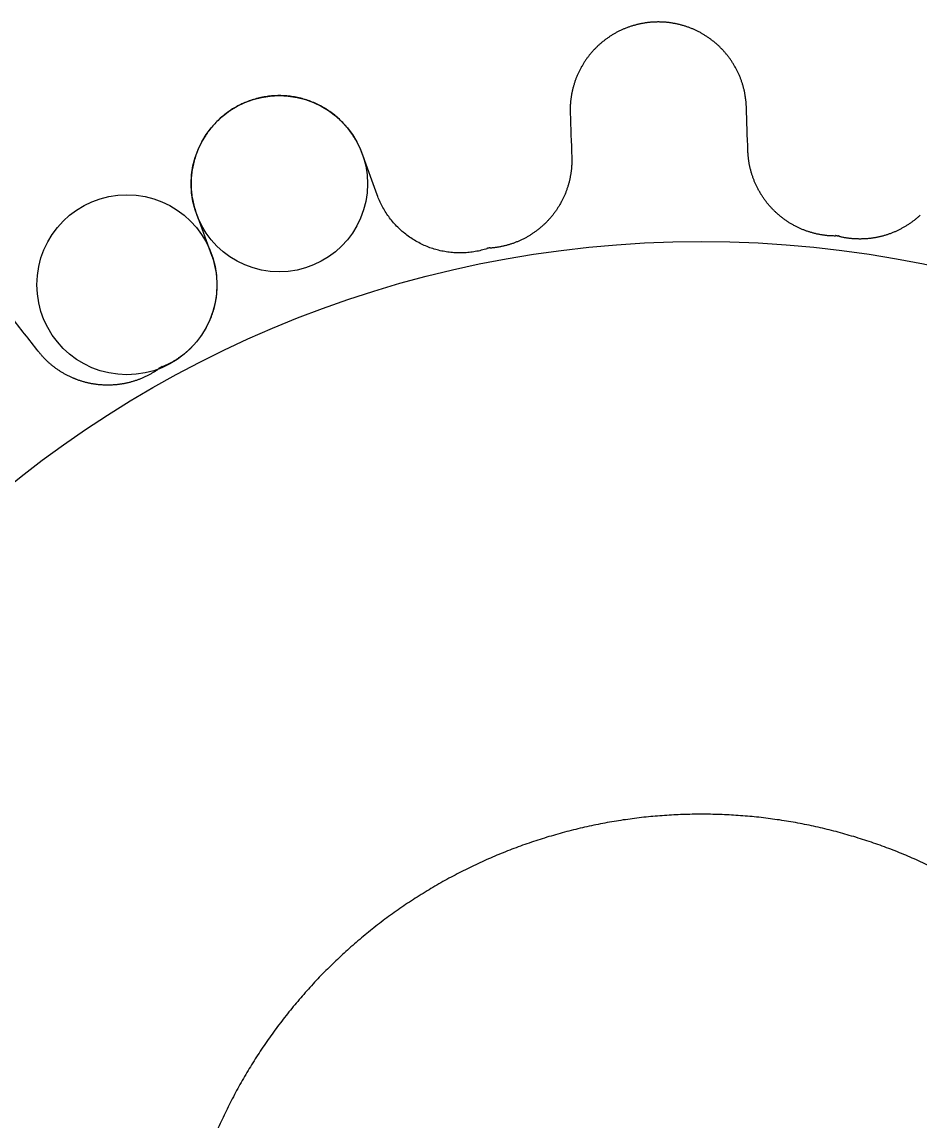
# Model space of a CAD drawing. Header units: inches. Extents: x -422 to 301, y 482 to 1125.
# Drawn here: x 257.45 to 265.64, y 690.13 to 700.16 of the extents above; entities that cross this region are included whole.
import ezdxf

# ---------------------------------------------------------------- set-up
doc = ezdxf.new("R2010")
doc.units = ezdxf.units.IN
doc.header["$LTSCALE"] = 1.21
doc.header["$MEASUREMENT"] = 0
doc.layers.add('剖面线层', color=2, linetype='CONTINUOUS', lineweight=25)

msp = doc.modelspace()

# ---------------------------------------------------------------- linework, layer by layer
at = {"layer": '剖面线层', "color": 1, "linetype": 'Continuous', "lineweight": 25}
for p, q in [((262.37, 698.516), (262.365, 698.507)), ((262.372, 698.519), (262.37, 698.515)), ((265.641, 698.394), (265.63, 698.384))]:
    msp.add_line(p, q, dxfattribs=at)
at = {"layer": '剖面线层', "color": 1, "linetype": 'Continuous', "lineweight": 25, "flags": 128}
for points in [[(261.69, 698.093), (261.69, 698.089), (261.682, 698.086), (261.668, 698.082), (261.655, 698.078), (261.641, 698.075), (261.628, 698.071), (261.614, 698.068), (261.6, 698.066), (261.586, 698.063), (261.573, 698.061), (261.559, 698.059), (261.545, 698.057), (261.531, 698.055), (261.517, 698.054), (261.503, 698.053), (261.489, 698.052), (261.475, 698.051), (261.461, 698.051), (261.447, 698.051), (261.433, 698.051), (261.419, 698.051), (261.405, 698.052), (261.391, 698.053), (261.377, 698.054), (261.363, 698.055), (261.349, 698.057), (261.335, 698.059), (261.321, 698.061), (261.307, 698.063), (261.294, 698.066), (261.28, 698.068), (261.266, 698.071), (261.252, 698.075), (261.239, 698.078), (261.225, 698.082), (261.212, 698.086), (261.199, 698.09), (261.185, 698.095), (261.172, 698.099), (261.159, 698.104), (261.146, 698.109), (261.133, 698.115), (261.12, 698.12), (261.107, 698.126), (261.095, 698.132), (261.082, 698.138), (261.07, 698.145), (261.057, 698.152), (261.045, 698.158), (261.033, 698.166), (261.021, 698.173), (261.009, 698.18), (260.997, 698.188), (260.986, 698.196), (260.975, 698.204), (260.963, 698.213), (260.952, 698.221), (260.941, 698.23), (260.932, 698.237), (260.93, 698.239), (260.928, 698.241), (260.92, 698.248), (260.909, 698.257), (260.899, 698.267), (260.889, 698.276), (260.879, 698.286), (260.869, 698.296), (260.859, 698.306), (260.85, 698.317), (260.84, 698.327), (260.831, 698.338), (260.822, 698.349), (260.814, 698.36), (260.805, 698.371), (260.797, 698.382), (260.789, 698.393), (260.781, 698.405), (260.773, 698.417), (260.765, 698.429), (260.758, 698.44), (260.751, 698.453), (260.744, 698.465), (260.737, 698.477), (260.731, 698.49), (260.725, 698.502), (260.719, 698.515), (260.713, 698.528), (260.707, 698.54), (260.702, 698.553), (260.697, 698.566), (260.692, 698.58), (260.554, 698.957), (260.549, 698.97), (260.544, 698.983), (260.539, 698.996), (260.533, 699.009), (260.527, 699.022), (260.521, 699.035), (260.515, 699.047), (260.509, 699.06), (260.502, 699.072), (260.495, 699.084), (260.488, 699.096), (260.481, 699.108), (260.473, 699.12), (260.465, 699.132), (260.457, 699.143), (260.449, 699.155), (260.441, 699.166), (260.432, 699.177), (260.424, 699.188), (260.415, 699.199), (260.406, 699.209), (260.396, 699.22), (260.387, 699.23), (260.377, 699.241), (260.367, 699.251), (260.357, 699.26), (260.347, 699.27), (260.337, 699.279), (260.326, 699.289), (260.316, 699.298), (260.305, 699.307), (260.294, 699.316), (260.283, 699.324), (260.271, 699.332), (260.26, 699.341), (260.249, 699.348), (260.237, 699.356), (260.225, 699.364), (260.213, 699.371), (260.201, 699.378), (260.189, 699.385), (260.176, 699.392), (260.164, 699.398), (260.151, 699.405), (260.139, 699.411), (260.126, 699.416), (260.113, 699.422), (260.1, 699.427), (260.087, 699.433), (260.074, 699.437), (260.061, 699.442), (260.047, 699.447), (260.034, 699.451), (260.021, 699.455), (260.007, 699.459), (259.994, 699.462), (259.98, 699.465), (259.966, 699.468), (259.952, 699.471), (259.939, 699.474), (259.925, 699.476), (259.911, 699.478), (259.897, 699.48), (259.883, 699.481), (259.869, 699.483), (259.855, 699.484), (259.841, 699.485), (259.827, 699.485), (259.813, 699.486), (259.799, 699.486), (259.785, 699.486), (259.771, 699.485), (259.757, 699.485), (259.743, 699.484), (259.729, 699.483), (259.715, 699.481), (259.701, 699.48), (259.687, 699.478), (259.673, 699.476), (259.66, 699.474), (259.646, 699.471), (259.632, 699.468), (259.618, 699.465), (259.605, 699.462), (259.591, 699.459), (259.578, 699.455), (259.564, 699.451), (259.551, 699.447), (259.538, 699.442), (259.524, 699.437), (259.511, 699.433), (259.498, 699.427), (259.485, 699.422), (259.472, 699.416), (259.459, 699.411), (259.447, 699.405), (259.434, 699.398), (259.422, 699.392), (259.41, 699.385), (259.397, 699.378), (259.385, 699.371), (259.373, 699.364), (259.361, 699.356), (259.35, 699.348), (259.338, 699.341), (259.327, 699.332), (259.315, 699.324), (259.304, 699.316), (259.293, 699.307), (259.283, 699.298), (259.272, 699.289), (259.261, 699.279), (259.251, 699.27), (259.241, 699.26), (259.231, 699.251), (259.221, 699.241), (259.211, 699.23), (259.202, 699.22), (259.193, 699.209), (259.184, 699.199), (259.175, 699.188), (259.166, 699.177), (259.157, 699.166), (259.149, 699.155), (259.141, 699.143), (259.133, 699.132), (259.125, 699.12), (259.118, 699.108), (259.11, 699.096), (259.103, 699.084), (259.096, 699.072), (259.09, 699.06), (259.083, 699.047), (259.077, 699.035), (259.071, 699.022), (259.065, 699.009), (259.059, 698.996), (259.054, 698.983), (259.049, 698.97), (259.044, 698.957), (259.039, 698.944), (259.035, 698.931), (259.031, 698.917), (259.027, 698.904), (259.023, 698.89), (259.019, 698.877), (259.016, 698.863), (259.013, 698.849), (259.01, 698.836), (259.008, 698.822), (259.005, 698.808), (259.003, 698.794), (259.002, 698.78), (259, 698.766), (258.999, 698.752), (258.997, 698.738), (258.997, 698.724), (258.996, 698.71), (258.996, 698.696), (258.995, 698.682), (258.996, 698.668), (258.996, 698.654), (258.997, 698.64), (258.997, 698.626), (258.999, 698.612), (259, 698.598), (259.002, 698.584), (259.003, 698.57), (259.005, 698.557), (259.008, 698.543), (259.01, 698.529), (259.013, 698.515), (259.016, 698.501), (259.019, 698.488), (259.023, 698.474), (259.027, 698.461), (259.031, 698.447), (259.035, 698.434), (259.039, 698.421), (259.044, 698.407), (259.181, 698.03), (259.186, 698.017), (259.191, 698.003), (259.195, 697.99), (259.199, 697.976), (259.202, 697.963), (259.206, 697.949), (259.209, 697.936), (259.212, 697.922), (259.215, 697.908), (259.218, 697.895), (259.22, 697.881), (259.222, 697.867), (259.224, 697.853), (259.225, 697.839), (259.227, 697.825), (259.228, 697.811), (259.229, 697.797), (259.229, 697.783), (259.23, 697.769), (259.23, 697.755), (259.23, 697.741), (259.229, 697.727), (259.229, 697.713), (259.228, 697.699), (259.227, 697.685), (259.225, 697.671), (259.224, 697.657), (259.222, 697.643), (259.22, 697.629), (259.218, 697.618), (259.218, 697.615), (259.218, 697.615)], [(257.928, 696.905), (257.927, 696.906), (257.926, 696.907)]]:
    msp.add_lwpolyline(points, dxfattribs=at)
at = {"layer": '剖面线层', "color": 7, "true_color": 0xffffff}
for centre, radius in [((259.799, 698.682), 0.804), ((258.41, 697.761), 0.821)]:
    msp.add_circle(centre, radius, dxfattribs=at)
at = {"layer": '剖面线层', "color": 1}
msp.add_circle((263.647, 688.11), 10.045, dxfattribs=at)
at = {"layer": '剖面线层', "color": 1, "linetype": 'Continuous', "lineweight": 25}
for points, knots in [([(264.193, 698.583), (264.193, 698.583), (264.19, 698.587), (264.185, 698.595), (264.179, 698.607), (264.172, 698.619), (264.165, 698.631), (264.159, 698.644), (264.152, 698.656), (264.146, 698.669), (264.141, 698.682), (264.135, 698.694), (264.13, 698.707), (264.125, 698.72), (264.12, 698.734), (264.115, 698.747), (264.111, 698.76), (264.106, 698.773), (264.102, 698.787), (264.099, 698.8), (264.095, 698.814), (264.092, 698.828), (264.089, 698.841), (264.086, 698.855), (264.083, 698.869), (264.081, 698.883), (264.079, 698.897), (264.077, 698.91), (264.076, 698.924), (264.074, 698.938), (264.073, 698.952), (264.072, 698.966), (264.066, 699.11), (264.063, 699.253), (264.057, 699.396), (264.056, 699.41), (264.055, 699.424), (264.054, 699.438), (264.052, 699.452), (264.05, 699.466), (264.048, 699.48), (264.046, 699.493), (264.043, 699.507), (264.041, 699.521), (264.038, 699.535), (264.034, 699.548), (264.031, 699.562), (264.027, 699.575), (264.023, 699.589), (264.019, 699.602), (264.014, 699.616), (264.01, 699.629), (264.005, 699.642), (264, 699.655), (263.994, 699.668), (263.989, 699.681), (263.983, 699.694), (263.977, 699.706), (263.971, 699.719), (263.964, 699.731), (263.957, 699.744), (263.95, 699.756), (263.943, 699.768), (263.936, 699.78), (263.929, 699.792), (263.921, 699.803), (263.913, 699.815), (263.905, 699.826), (263.896, 699.838), (263.888, 699.849), (263.879, 699.86), (263.87, 699.871), (263.861, 699.881), (263.852, 699.892), (263.842, 699.902), (263.833, 699.912), (263.823, 699.922), (263.813, 699.932), (263.803, 699.942), (263.792, 699.951), (263.782, 699.96), (263.771, 699.97), (263.76, 699.978), (263.749, 699.987), (263.738, 699.996), (263.727, 700.004), (263.715, 700.012), (263.704, 700.02), (263.692, 700.028), (263.68, 700.035), (263.668, 700.043), (263.656, 700.05), (263.644, 700.057), (263.632, 700.064), (263.619, 700.07), (263.607, 700.076), (263.594, 700.082), (263.581, 700.088), (263.568, 700.094), (263.556, 700.099), (263.543, 700.104), (263.529, 700.109), (263.516, 700.114), (263.503, 700.118), (263.489, 700.122), (263.476, 700.126), (263.462, 700.13), (263.449, 700.134), (263.435, 700.137), (263.422, 700.14), (263.408, 700.143), (263.394, 700.145), (263.38, 700.148), (263.366, 700.15), (263.352, 700.152), (263.339, 700.153), (263.325, 700.155), (263.311, 700.156), (263.297, 700.156), (263.283, 700.157), (263.269, 700.157), (263.255, 700.158), (263.24, 700.157), (263.226, 700.157), (263.212, 700.156), (263.198, 700.156), (263.184, 700.155), (263.171, 700.153), (263.157, 700.152), (263.143, 700.15), (263.129, 700.148), (263.115, 700.145), (263.101, 700.143), (263.087, 700.14), (263.074, 700.137), (263.06, 700.134), (263.047, 700.13), (263.033, 700.126), (263.02, 700.122), (263.006, 700.118), (262.993, 700.114), (262.98, 700.109), (262.966, 700.104), (262.953, 700.099), (262.94, 700.094), (262.928, 700.088), (262.915, 700.082), (262.902, 700.076), (262.89, 700.07), (262.877, 700.064), (262.865, 700.057), (262.853, 700.05), (262.841, 700.043), (262.829, 700.035), (262.817, 700.028), (262.805, 700.02), (262.794, 700.012), (262.782, 700.004), (262.771, 699.996), (262.76, 699.987), (262.749, 699.978), (262.738, 699.97), (262.727, 699.96), (262.717, 699.951), (262.706, 699.942), (262.696, 699.932), (262.686, 699.922), (262.676, 699.912), (262.667, 699.902), (262.657, 699.892), (262.648, 699.881), (262.639, 699.87), (262.63, 699.86), (262.621, 699.849), (262.613, 699.838), (262.604, 699.826), (262.596, 699.815), (262.588, 699.803), (262.58, 699.792), (262.573, 699.78), (262.566, 699.768), (262.559, 699.756), (262.552, 699.744), (262.545, 699.731), (262.538, 699.719), (262.532, 699.706), (262.526, 699.694), (262.52, 699.681), (262.515, 699.668), (262.509, 699.655), (262.504, 699.642), (262.499, 699.629), (262.495, 699.616), (262.49, 699.602), (262.486, 699.589), (262.482, 699.575), (262.478, 699.562), (262.475, 699.548), (262.471, 699.535), (262.468, 699.521), (262.466, 699.507), (262.463, 699.493), (262.461, 699.48), (262.459, 699.466), (262.457, 699.452), (262.455, 699.438), (262.454, 699.424), (262.453, 699.41), (262.452, 699.396), (262.451, 699.382), (262.451, 699.368), (262.451, 699.354), (262.451, 699.34), (262.454, 699.197), (262.462, 699.054), (262.466, 698.91), (262.466, 698.896), (262.466, 698.882), (262.465, 698.868), (262.465, 698.854), (262.464, 698.84), (262.463, 698.826), (262.462, 698.812), (262.46, 698.798), (262.458, 698.784), (262.456, 698.771), (262.454, 698.757), (262.451, 698.743), (262.448, 698.729), (262.445, 698.715), (262.442, 698.702), (262.439, 698.688), (262.435, 698.675), (262.431, 698.661), (262.427, 698.648), (262.422, 698.635), (262.417, 698.621), (262.413, 698.608), (262.407, 698.595), (262.402, 698.582), (262.396, 698.569), (262.391, 698.557), (262.385, 698.544), (262.379, 698.532), (262.374, 698.524), (262.372, 698.52), (262.372, 698.519)], [0, 0, 0, 0, 0.000638, 0.00333, 0.006698, 0.010062, 0.013423, 0.01679, 0.020155, 0.023518, 0.026879, 0.030245, 0.033603, 0.036967, 0.040337, 0.043699, 0.047061, 0.050427, 0.053788, 0.057153, 0.060519, 0.063879, 0.067244, 0.070609, 0.073973, 0.077337, 0.080699, 0.084063, 0.087427, 0.090792, 0.094154, 0.097518, 0.100882, 0.197247, 0.200611, 0.203974, 0.207339, 0.210703, 0.214065, 0.217429, 0.220794, 0.224158, 0.227522, 0.230883, 0.234248, 0.237613, 0.240978, 0.244338, 0.247704, 0.251065, 0.254433, 0.257795, 0.261158, 0.264522, 0.267887, 0.271246, 0.274615, 0.277978, 0.281342, 0.284701, 0.288071, 0.291436, 0.294794, 0.298156, 0.301522, 0.304892, 0.308247, 0.311618, 0.314984, 0.318345, 0.3217, 0.325064, 0.328436, 0.331792, 0.335156, 0.338532, 0.341891, 0.345248, 0.348617, 0.351986, 0.355339, 0.358707, 0.362076, 0.36543, 0.368802, 0.372161, 0.375524, 0.37889, 0.382261, 0.385622, 0.388989, 0.392346, 0.395712, 0.399069, 0.402436, 0.405796, 0.409168, 0.412535, 0.415898, 0.419257, 0.422614, 0.425987, 0.429342, 0.432714, 0.43607, 0.439445, 0.442806, 0.44617, 0.449521, 0.452896, 0.456259, 0.459611, 0.462991, 0.466343, 0.469706, 0.473081, 0.476431, 0.479795, 0.483174, 0.486531, 0.489885, 0.493258, 0.496612, 0.499986, 0.503343, 0.506702, 0.510066, 0.513435, 0.51681, 0.520173, 0.523525, 0.526887, 0.530258, 0.533621, 0.536977, 0.540346, 0.543711, 0.547071, 0.550447, 0.553802, 0.557175, 0.560529, 0.563902, 0.567259, 0.570619, 0.573982, 0.577348, 0.58072, 0.584081, 0.587448, 0.590805, 0.59417, 0.597528, 0.600895, 0.604255, 0.607626, 0.610993, 0.614355, 0.617714, 0.621086, 0.624441, 0.62781, 0.631177, 0.634531, 0.637899, 0.641269, 0.644626, 0.647985, 0.651347, 0.654712, 0.65808, 0.661439, 0.664803, 0.668171, 0.671532, 0.674898, 0.678258, 0.681623, 0.684994, 0.688349, 0.691721, 0.695079, 0.698444, 0.701805, 0.705172, 0.708537, 0.7119, 0.71526, 0.718627, 0.721992, 0.725357, 0.728719, 0.732081, 0.735443, 0.73881, 0.742176, 0.745536, 0.748901, 0.752266, 0.755627, 0.758991, 0.762356, 0.76572, 0.769085, 0.772446, 0.775811, 0.779175, 0.782539, 0.785902, 0.789266, 0.792629, 0.795993, 0.799357, 0.802721, 0.899086, 0.90245, 0.905813, 0.909177, 0.912541, 0.915905, 0.919269, 0.922632, 0.925996, 0.92936, 0.932725, 0.936086, 0.93945, 0.942815, 0.946179, 0.949544, 0.952904, 0.95627, 0.959635, 0.962996, 0.966363, 0.969724, 0.973086, 0.976449, 0.979813, 0.983178, 0.986545, 0.989906, 0.993268, 0.996633, 0.999329, 1, 1, 1, 1]), ([(262.365, 698.507), (262.363, 698.503), (262.358, 698.494), (262.351, 698.482), (262.344, 698.47), (262.336, 698.459), (262.329, 698.447), (262.321, 698.435), (262.312, 698.424), (262.304, 698.413), (262.296, 698.401), (262.287, 698.39), (262.278, 698.38), (262.269, 698.369), (262.259, 698.358), (262.25, 698.348), (262.24, 698.338), (262.231, 698.328), (262.22, 698.318), (262.21, 698.308), (262.2, 698.299), (262.189, 698.29), (262.179, 698.281), (262.168, 698.272), (262.157, 698.263), (262.146, 698.254), (262.135, 698.246), (262.123, 698.238), (262.112, 698.23), (262.1, 698.222), (262.088, 698.215), (262.076, 698.207), (262.064, 698.2), (262.052, 698.193), (262.04, 698.187), (262.027, 698.18), (262.015, 698.174), (262.002, 698.168), (261.989, 698.162), (261.976, 698.156), (261.963, 698.151), (261.95, 698.146), (261.937, 698.141), (261.924, 698.136), (261.911, 698.132), (261.897, 698.128), (261.884, 698.124), (261.87, 698.12), (261.857, 698.116), (261.843, 698.113), (261.829, 698.11), (261.816, 698.107), (261.802, 698.105), (261.788, 698.102), (261.774, 698.1), (261.76, 698.099), (261.746, 698.096), (261.735, 698.098), (261.723, 698.091), (261.723, 698.1), (261.716, 698.096), (261.711, 698.096), (261.706, 698.094), (261.705, 698.094), (261.704, 698.094)], [0, 0, 0, 0, 0.017163, 0.034346, 0.051495, 0.068668, 0.085816, 0.102981, 0.120123, 0.137294, 0.154435, 0.171617, 0.188779, 0.205916, 0.223098, 0.240266, 0.257417, 0.274556, 0.291751, 0.308873, 0.326056, 0.343234, 0.360344, 0.377529, 0.394718, 0.411845, 0.428981, 0.446132, 0.463308, 0.480505, 0.49765, 0.514827, 0.531956, 0.549122, 0.566337, 0.583428, 0.60066, 0.617772, 0.63495, 0.652106, 0.669244, 0.686458, 0.703577, 0.72078, 0.737894, 0.755106, 0.772232, 0.789377, 0.80654, 0.823727, 0.840851, 0.858008, 0.875207, 0.892354, 0.909552, 0.926709, 0.943829, 0.961016, 0.971965, 0.977534, 0.980977, 0.994648, 0.997341, 1, 1, 1, 1]), ([(264.193, 698.582), (264.193, 698.582), (264.193, 698.583), (264.193, 698.583), (264.193, 698.583)], [0, 0, 0, 0, 0.5, 1, 1, 1, 1]), ([(264.89, 698.205), (264.889, 698.205), (264.888, 698.205), (264.887, 698.205), (264.882, 698.207), (264.877, 698.207), (264.87, 698.21), (264.871, 698.201), (264.858, 698.207), (264.847, 698.205), (264.833, 698.206), (264.819, 698.207), (264.805, 698.208), (264.791, 698.209), (264.777, 698.211), (264.763, 698.213), (264.749, 698.215), (264.735, 698.217), (264.721, 698.22), (264.708, 698.222), (264.694, 698.225), (264.68, 698.229), (264.667, 698.232), (264.653, 698.236), (264.64, 698.24), (264.626, 698.244), (264.613, 698.249), (264.6, 698.253), (264.587, 698.258), (264.574, 698.263), (264.561, 698.269), (264.548, 698.274), (264.535, 698.28), (264.523, 698.286), (264.51, 698.292), (264.498, 698.299), (264.485, 698.306), (264.473, 698.312), (264.461, 698.32), (264.449, 698.327), (264.437, 698.334), (264.425, 698.342), (264.414, 698.35), (264.402, 698.358), (264.391, 698.367), (264.38, 698.375), (264.369, 698.384), (264.358, 698.393), (264.348, 698.402), (264.337, 698.411), (264.327, 698.421), (264.317, 698.43), (264.307, 698.44), (264.297, 698.45), (264.287, 698.46), (264.278, 698.471), (264.268, 698.481), (264.259, 698.492), (264.25, 698.503), (264.241, 698.514), (264.233, 698.525), (264.225, 698.536), (264.217, 698.547), (264.209, 698.559), (264.201, 698.57), (264.196, 698.578), (264.194, 698.582), (264.193, 698.582)], [0, 0, 0, 0, 0.000868, 0.003476, 0.006072, 0.0196, 0.023007, 0.028439, 0.039258, 0.056167, 0.072989, 0.089827, 0.106686, 0.12357, 0.140389, 0.157243, 0.174138, 0.190983, 0.207878, 0.224733, 0.241555, 0.258439, 0.2753, 0.292139, 0.308966, 0.325875, 0.342687, 0.359587, 0.376404, 0.393315, 0.410151, 0.427004, 0.443879, 0.46069, 0.477618, 0.494407, 0.511319, 0.528183, 0.54501, 0.561884, 0.578722, 0.59562, 0.612409, 0.629263, 0.646174, 0.663, 0.679886, 0.696693, 0.713575, 0.73045, 0.74733, 0.76415, 0.781042, 0.797878, 0.814727, 0.831592, 0.848472, 0.865307, 0.882166, 0.899038, 0.915884, 0.932753, 0.949592, 0.966458, 0.983298, 0.996783, 1, 1, 1, 1]), ([(265.63, 698.384), (265.627, 698.381), (265.62, 698.375), (265.609, 698.366), (265.598, 698.357), (265.587, 698.348), (265.576, 698.34), (265.565, 698.332), (265.554, 698.323), (265.542, 698.315), (265.53, 698.308), (265.518, 698.3), (265.506, 698.293), (265.494, 698.286), (265.482, 698.279), (265.47, 698.272), (265.457, 698.266), (265.445, 698.259), (265.432, 698.253), (265.419, 698.248), (265.407, 698.242), (265.394, 698.237), (265.381, 698.231), (265.367, 698.226), (265.354, 698.222), (265.341, 698.217), (265.328, 698.213), (265.314, 698.209), (265.301, 698.205), (265.287, 698.202), (265.273, 698.199), (265.26, 698.196), (265.246, 698.193), (265.232, 698.19), (265.218, 698.188), (265.204, 698.186), (265.191, 698.184), (265.177, 698.182), (265.163, 698.181), (265.149, 698.18), (265.135, 698.179), (265.121, 698.179), (265.107, 698.178), (265.093, 698.178), (265.079, 698.178), (265.064, 698.179), (265.05, 698.179), (265.036, 698.18), (265.023, 698.181), (265.009, 698.182), (264.995, 698.184), (264.981, 698.186), (264.967, 698.188), (264.953, 698.19), (264.939, 698.193), (264.925, 698.196), (264.913, 698.198), (264.906, 698.2), (264.903, 698.201)], [0, 0, 0, 0, 0.01799, 0.03591, 0.053907, 0.071909, 0.089846, 0.107792, 0.125753, 0.143742, 0.161752, 0.179708, 0.197696, 0.215635, 0.233614, 0.251552, 0.269542, 0.287497, 0.305511, 0.323501, 0.341468, 0.359416, 0.377445, 0.39537, 0.413389, 0.431312, 0.44924, 0.467274, 0.48523, 0.503204, 0.521204, 0.539137, 0.557106, 0.575118, 0.593075, 0.610985, 0.628953, 0.646985, 0.664985, 0.682958, 0.700908, 0.718842, 0.736869, 0.754786, 0.772807, 0.790731, 0.808768, 0.826718, 0.844691, 0.862589, 0.88062, 0.898589, 0.9166, 0.934558, 0.952468, 0.970437, 0.98847, 1, 1, 1, 1]), ([(264.903, 698.201), (264.903, 698.203), (264.904, 698.209), (264.894, 698.205), (264.89, 698.205), (264.889, 698.205)], [0, 0, 0, 0, 0.244843, 0.848104, 1, 1, 1, 1]), ([(261.704, 698.094), (261.703, 698.094), (261.699, 698.093), (261.694, 698.093), (261.69, 698.093)], [0, 0, 0, 0, 0.201142, 1, 1, 1, 1]), ([(257.926, 696.907), (257.924, 696.907), (257.918, 696.91), (257.907, 696.914), (257.895, 696.92), (257.882, 696.926), (257.869, 696.933), (257.857, 696.939), (257.845, 696.946), (257.833, 696.953), (257.82, 696.96), (257.808, 696.967), (257.797, 696.975), (257.785, 696.982), (257.773, 696.99), (257.762, 696.998), (257.751, 697.007), (257.74, 697.015), (257.729, 697.024), (257.718, 697.033), (257.707, 697.042), (257.697, 697.051), (257.686, 697.061), (257.676, 697.07), (257.666, 697.08), (257.656, 697.09), (257.647, 697.1), (257.637, 697.111), (257.628, 697.121), (257.619, 697.132), (257.61, 697.143), (257.521, 697.256), (257.434, 697.369), (257.345, 697.481), (257.336, 697.492), (257.327, 697.503), (257.318, 697.513), (257.308, 697.524), (257.299, 697.534), (257.289, 697.544), (257.279, 697.554), (257.268, 697.563), (257.258, 697.573), (257.248, 697.582), (257.237, 697.591), (257.226, 697.6), (257.215, 697.609), (257.204, 697.618), (257.193, 697.626), (257.181, 697.634), (257.17, 697.642), (257.158, 697.65), (257.146, 697.657), (257.134, 697.665), (257.122, 697.672), (257.11, 697.679), (257.098, 697.685), (257.085, 697.692), (257.073, 697.698), (257.06, 697.704), (257.047, 697.71), (257.034, 697.715), (257.021, 697.721), (257.008, 697.726), (256.995, 697.731), (256.982, 697.736), (256.969, 697.74), (256.955, 697.744), (256.942, 697.748), (256.928, 697.752), (256.915, 697.756), (256.901, 697.759), (256.888, 697.762), (256.874, 697.765), (256.86, 697.767), (256.846, 697.769), (256.832, 697.772), (256.818, 697.773), (256.804, 697.775), (256.79, 697.776), (256.776, 697.777), (256.762, 697.778), (256.748, 697.779), (256.734, 697.779), (256.72, 697.779), (256.706, 697.779), (256.692, 697.779), (256.678, 697.778), (256.664, 697.777), (256.65, 697.776), (256.636, 697.775), (256.622, 697.773), (256.609, 697.772), (256.595, 697.769), (256.581, 697.767), (256.567, 697.765), (256.553, 697.762), (256.54, 697.759), (256.526, 697.756), (256.512, 697.752), (256.499, 697.748), (256.485, 697.744), (256.472, 697.74), (256.459, 697.736), (256.446, 697.731), (256.432, 697.726), (256.419, 697.721), (256.406, 697.715), (256.394, 697.71), (256.381, 697.704), (256.368, 697.698), (256.356, 697.692), (256.343, 697.685), (256.331, 697.679), (256.319, 697.672), (256.306, 697.665), (256.295, 697.657), (256.283, 697.65), (256.271, 697.642), (256.259, 697.634), (256.248, 697.626), (256.237, 697.618), (256.226, 697.609), (256.215, 697.6), (256.204, 697.591), (256.193, 697.582), (256.183, 697.573), (256.172, 697.563), (256.162, 697.554), (256.152, 697.544), (256.142, 697.534), (256.133, 697.524), (256.123, 697.513), (256.114, 697.503), (256.105, 697.492), (256.096, 697.481), (256.087, 697.471), (256.079, 697.459), (256.07, 697.448), (256.062, 697.437), (256.054, 697.425), (256.046, 697.413), (256.039, 697.402), (256.032, 697.39), (256.024, 697.378), (256.017, 697.365), (256.011, 697.353), (256.004, 697.341), (255.998, 697.328), (255.992, 697.315), (255.986, 697.303), (255.981, 697.29), (255.975, 697.277), (255.97, 697.264), (255.965, 697.251), (255.961, 697.237), (255.956, 697.224), (255.952, 697.211), (255.948, 697.197), (255.944, 697.184), (255.941, 697.17), (255.937, 697.156), (255.934, 697.143), (255.932, 697.129), (255.929, 697.115), (255.927, 697.101), (255.925, 697.088), (255.923, 697.074), (255.921, 697.06), (255.92, 697.046), (255.919, 697.032), (255.918, 697.018), (255.917, 697.004), (255.917, 696.99), (255.917, 696.976), (255.917, 696.962), (255.917, 696.948), (255.918, 696.934), (255.919, 696.92), (255.92, 696.906), (255.921, 696.892), (255.923, 696.878), (255.925, 696.864), (255.927, 696.85), (255.929, 696.836), (255.932, 696.822), (255.934, 696.809), (255.937, 696.795), (255.941, 696.781), (255.944, 696.768), (255.948, 696.754), (255.952, 696.741), (255.956, 696.727), (255.961, 696.714), (255.965, 696.701), (255.97, 696.688), (255.975, 696.675), (255.981, 696.662), (255.986, 696.649), (255.992, 696.636), (255.998, 696.623), (256.004, 696.611), (256.011, 696.598), (256.017, 696.586), (256.024, 696.574), (256.032, 696.562), (256.039, 696.55), (256.046, 696.538), (256.054, 696.526), (256.062, 696.515), (256.07, 696.503), (256.079, 696.492), (256.166, 696.378), (256.256, 696.267), (256.343, 696.153), (256.351, 696.142), (256.36, 696.13), (256.368, 696.119), (256.375, 696.107), (256.383, 696.095), (256.39, 696.083), (256.397, 696.071), (256.404, 696.059), (256.411, 696.047), (256.417, 696.034), (256.424, 696.022), (256.43, 696.009), (256.435, 695.996), (256.441, 695.984), (256.446, 695.971), (256.452, 695.958), (256.456, 695.944), (256.461, 695.931), (256.466, 695.918), (256.47, 695.905), (256.474, 695.891), (256.478, 695.878), (256.481, 695.864), (256.484, 695.85), (256.487, 695.837), (256.49, 695.823), (256.493, 695.809), (256.495, 695.796), (256.496, 695.787), (256.497, 695.782), (256.497, 695.781)], [0, 0, 0, 0, 0.001446, 0.004815, 0.008188, 0.011566, 0.014933, 0.018307, 0.02167, 0.025042, 0.028406, 0.031779, 0.035146, 0.038523, 0.041896, 0.045265, 0.04863, 0.052009, 0.055369, 0.058744, 0.062119, 0.065478, 0.068853, 0.072229, 0.075592, 0.078958, 0.08234, 0.085711, 0.089073, 0.092451, 0.095821, 0.099184, 0.195726, 0.199101, 0.202471, 0.205849, 0.209211, 0.212582, 0.215951, 0.21933, 0.222693, 0.226068, 0.229429, 0.232803, 0.236177, 0.239538, 0.242914, 0.246278, 0.249658, 0.253026, 0.2564, 0.259761, 0.263128, 0.266501, 0.269882, 0.273253, 0.276617, 0.27999, 0.283356, 0.286718, 0.290091, 0.29346, 0.296843, 0.300207, 0.303568, 0.306947, 0.310308, 0.313688, 0.317051, 0.320418, 0.323789, 0.327164, 0.330527, 0.333916, 0.337274, 0.340642, 0.344019, 0.347389, 0.350751, 0.354126, 0.357496, 0.360862, 0.364245, 0.367606, 0.370985, 0.374345, 0.377725, 0.381088, 0.384455, 0.387825, 0.3912, 0.394562, 0.397932, 0.401309, 0.404677, 0.408054, 0.411424, 0.414786, 0.418162, 0.421532, 0.424899, 0.428263, 0.431643, 0.435004, 0.438383, 0.441744, 0.445126, 0.448491, 0.45186, 0.455233, 0.458595, 0.461978, 0.465334, 0.468715, 0.472086, 0.47545, 0.478824, 0.482191, 0.485568, 0.488925, 0.492293, 0.495674, 0.499038, 0.502414, 0.505773, 0.509148, 0.512522, 0.515898, 0.519259, 0.522636, 0.526002, 0.52937, 0.532741, 0.536116, 0.539481, 0.542852, 0.546226, 0.549592, 0.552965, 0.556331, 0.559704, 0.56307, 0.566442, 0.56981, 0.573184, 0.576555, 0.579923, 0.583296, 0.586668, 0.590036, 0.593403, 0.596777, 0.60014, 0.603511, 0.606887, 0.610256, 0.613623, 0.616997, 0.620363, 0.623736, 0.627108, 0.630474, 0.633845, 0.637216, 0.640586, 0.643955, 0.647325, 0.650695, 0.654066, 0.657436, 0.660805, 0.664176, 0.667547, 0.670917, 0.674287, 0.677656, 0.681027, 0.684398, 0.687768, 0.691138, 0.694508, 0.697878, 0.701248, 0.704618, 0.707987, 0.711358, 0.714728, 0.718099, 0.721466, 0.724838, 0.72821, 0.731576, 0.73495, 0.738318, 0.741686, 0.745062, 0.748433, 0.751796, 0.75517, 0.758537, 0.761906, 0.765277, 0.768651, 0.772018, 0.775389, 0.778764, 0.782131, 0.785504, 0.78887, 0.792243, 0.795609, 0.79898, 0.802347, 0.898903, 0.90227, 0.905642, 0.909008, 0.912379, 0.915747, 0.919119, 0.922487, 0.925862, 0.929232, 0.9326, 0.935974, 0.939336, 0.942713, 0.94608, 0.949454, 0.952818, 0.956188, 0.959558, 0.962932, 0.9663, 0.969674, 0.97304, 0.976412, 0.97978, 0.983151, 0.986522, 0.989892, 0.993263, 0.99663, 0.999327, 1, 1, 1, 1]), ([(259.215, 697.602), (259.214, 697.597), (259.212, 697.588), (259.209, 697.574), (259.206, 697.561), (259.203, 697.547), (259.199, 697.533), (259.195, 697.52), (259.191, 697.507), (259.186, 697.493), (259.181, 697.48), (259.177, 697.467), (259.171, 697.454), (259.166, 697.441), (259.16, 697.428), (259.155, 697.415), (259.149, 697.403), (259.142, 697.39), (259.136, 697.378), (259.129, 697.365), (259.122, 697.353), (259.115, 697.341), (259.108, 697.329), (259.1, 697.317), (259.093, 697.306), (259.085, 697.294), (259.076, 697.283), (259.068, 697.271), (259.06, 697.26), (259.051, 697.249), (259.042, 697.238), (259.033, 697.228), (259.023, 697.217), (259.014, 697.207), (259.004, 697.197), (258.994, 697.187), (258.985, 697.177), (258.974, 697.167), (258.964, 697.158), (258.953, 697.148), (258.943, 697.139), (258.932, 697.13), (258.921, 697.122), (258.91, 697.113), (258.899, 697.105), (258.887, 697.097), (258.876, 697.089), (258.864, 697.081), (258.852, 697.073), (258.84, 697.066), (258.828, 697.059), (258.816, 697.052), (258.804, 697.045), (258.791, 697.039), (258.779, 697.033), (258.766, 697.027), (258.753, 697.02), (258.742, 697.018), (258.732, 697.008), (258.73, 697.017), (258.724, 697.011), (258.72, 697.009), (258.716, 697.005), (258.715, 697.005), (258.714, 697.005)], [0, 0, 0, 0, 0.017161, 0.034326, 0.05149, 0.068635, 0.085806, 0.102973, 0.120123, 0.13727, 0.154452, 0.171609, 0.188771, 0.205934, 0.223075, 0.240217, 0.257411, 0.274576, 0.291708, 0.308856, 0.326018, 0.3432, 0.360349, 0.377521, 0.394659, 0.411832, 0.428964, 0.446135, 0.463282, 0.480464, 0.497625, 0.514761, 0.531942, 0.549109, 0.566259, 0.583466, 0.600589, 0.617775, 0.634884, 0.652068, 0.669246, 0.68636, 0.703548, 0.720674, 0.737889, 0.755038, 0.772213, 0.789327, 0.806472, 0.823647, 0.840855, 0.85794, 0.875154, 0.892331, 0.90947, 0.926585, 0.943762, 0.960913, 0.971973, 0.977472, 0.980931, 0.994676, 0.997356, 1, 1, 1, 1]), ([(259.218, 697.615), (259.217, 697.612), (259.216, 697.607), (259.215, 697.603), (259.215, 697.602)], [0, 0, 0, 0, 0.800314, 1, 1, 1, 1]), ([(258.714, 697.005), (258.711, 697.003), (258.707, 697.001), (258.7, 697), (258.706, 696.993), (258.692, 696.99), (258.685, 696.982), (258.672, 696.975), (258.66, 696.967), (258.648, 696.96), (258.636, 696.953), (258.624, 696.946), (258.612, 696.939), (258.599, 696.933), (258.587, 696.926), (258.574, 696.92), (258.561, 696.914), (258.548, 696.909), (258.535, 696.903), (258.522, 696.898), (258.509, 696.893), (258.496, 696.889), (258.483, 696.884), (258.469, 696.88), (258.456, 696.876), (258.442, 696.872), (258.429, 696.869), (258.415, 696.866), (258.401, 696.862), (258.388, 696.86), (258.374, 696.857), (258.36, 696.855), (258.346, 696.853), (258.332, 696.851), (258.318, 696.849), (258.304, 696.848), (258.29, 696.847), (258.276, 696.846), (258.262, 696.845), (258.248, 696.845), (258.234, 696.845), (258.22, 696.845), (258.206, 696.845), (258.192, 696.846), (258.178, 696.847), (258.164, 696.848), (258.15, 696.849), (258.136, 696.851), (258.122, 696.853), (258.109, 696.855), (258.095, 696.857), (258.081, 696.86), (258.067, 696.862), (258.054, 696.866), (258.04, 696.869), (258.026, 696.872), (258.013, 696.876), (257.999, 696.88), (257.986, 696.884), (257.973, 696.889), (257.959, 696.893), (257.951, 696.897), (257.946, 696.898)], [0, 0, 0, 0, 0.013822, 0.017207, 0.022773, 0.033827, 0.051095, 0.068384, 0.085621, 0.102889, 0.12011, 0.137368, 0.154588, 0.171858, 0.189094, 0.206386, 0.223656, 0.240904, 0.25813, 0.275348, 0.292648, 0.309853, 0.327151, 0.344361, 0.361674, 0.37891, 0.396165, 0.413444, 0.430659, 0.447909, 0.465199, 0.482438, 0.49963, 0.516879, 0.534188, 0.551468, 0.568721, 0.585952, 0.603169, 0.620473, 0.637673, 0.654973, 0.672178, 0.689394, 0.706725, 0.723978, 0.741159, 0.758469, 0.775717, 0.79291, 0.810246, 0.827439, 0.844688, 0.862, 0.879183, 0.896438, 0.913674, 0.930987, 0.948197, 0.965495, 0.9827, 1, 1, 1, 1]), ([(257.946, 696.898), (257.945, 696.899), (257.941, 696.9), (257.935, 696.903), (257.93, 696.905), (257.928, 696.905)], [0, 0, 0, 0, 0.143784, 0.726676, 1, 1, 1, 1]), ([(268.35, 689.172), (268.349, 689.179), (268.341, 689.214), (268.326, 689.276), (268.305, 689.358), (268.282, 689.439), (268.258, 689.52), (268.233, 689.6), (268.206, 689.68), (268.178, 689.759), (268.149, 689.838), (268.118, 689.916), (268.086, 689.994), (268.052, 690.071), (268.017, 690.148), (267.981, 690.224), (267.944, 690.299), (267.905, 690.374), (267.865, 690.448), (267.823, 690.521), (267.78, 690.593), (267.737, 690.665), (267.691, 690.736), (267.645, 690.806), (267.597, 690.876), (267.548, 690.944), (267.498, 691.012), (267.447, 691.079), (267.395, 691.144), (267.341, 691.209), (267.286, 691.273), (267.231, 691.336), (267.174, 691.399), (267.116, 691.46), (267.057, 691.52), (266.997, 691.579), (266.936, 691.637), (266.874, 691.693), (266.811, 691.749), (266.747, 691.804), (266.682, 691.857), (266.616, 691.91), (266.549, 691.961), (266.481, 692.011), (266.413, 692.06), (266.344, 692.108), (266.273, 692.154), (266.202, 692.199), (266.131, 692.243), (266.058, 692.286), (265.985, 692.327), (265.911, 692.367), (265.836, 692.406), (265.761, 692.444), (265.685, 692.48), (265.608, 692.515), (265.531, 692.549), (265.454, 692.581), (265.375, 692.612), (265.296, 692.641), (265.217, 692.669), (265.137, 692.696), (265.057, 692.721), (264.976, 692.745), (264.895, 692.768), (264.814, 692.789), (264.732, 692.808), (264.65, 692.827), (264.567, 692.843), (264.485, 692.859), (264.401, 692.873), (264.318, 692.885), (264.235, 692.896), (264.151, 692.906), (264.067, 692.914), (263.983, 692.92), (263.9, 692.925), (263.815, 692.929), (263.731, 692.931), (263.647, 692.932), (263.563, 692.931), (263.479, 692.929), (263.395, 692.925), (263.311, 692.92), (263.227, 692.914), (263.143, 692.906), (263.059, 692.896), (262.976, 692.885), (262.893, 692.873), (262.81, 692.859), (262.727, 692.843), (262.645, 692.827), (262.562, 692.808), (262.481, 692.789), (262.399, 692.768), (262.318, 692.745), (262.237, 692.721), (262.157, 692.696), (262.077, 692.669), (261.998, 692.641), (261.919, 692.612), (261.841, 692.581), (261.763, 692.549), (261.686, 692.515), (261.609, 692.48), (261.533, 692.444), (261.458, 692.406), (261.383, 692.367), (261.309, 692.327), (261.236, 692.286), (261.164, 692.243), (261.092, 692.199), (261.021, 692.154), (260.951, 692.108), (260.881, 692.06), (260.813, 692.011), (260.745, 691.961), (260.678, 691.91), (260.613, 691.857), (260.548, 691.804), (260.484, 691.749), (260.421, 691.693), (260.359, 691.637), (260.298, 691.579), (260.237, 691.52), (260.178, 691.46), (260.121, 691.399), (260.064, 691.336), (260.008, 691.273), (259.953, 691.209), (259.9, 691.144), (259.847, 691.079), (259.796, 691.012), (259.746, 690.944), (259.697, 690.876), (259.649, 690.806), (259.603, 690.736), (259.558, 690.665), (259.514, 690.593), (259.471, 690.521), (259.43, 690.448), (259.39, 690.374), (259.351, 690.299), (259.313, 690.224), (259.277, 690.148), (259.242, 690.071), (259.208, 689.994), (259.176, 689.916), (259.145, 689.838), (259.116, 689.759), (259.088, 689.68), (259.061, 689.6), (259.036, 689.52), (259.012, 689.439), (258.989, 689.358), (258.968, 689.276), (258.953, 689.214), (258.946, 689.179), (258.944, 689.172)], [0, 0, 0, 0, 0.001797, 0.008265, 0.014736, 0.021206, 0.027677, 0.034149, 0.040618, 0.047086, 0.053558, 0.060027, 0.066501, 0.072967, 0.07944, 0.085907, 0.092378, 0.098848, 0.105323, 0.111789, 0.118259, 0.124729, 0.1312, 0.137674, 0.144144, 0.150611, 0.157082, 0.163552, 0.17002, 0.176489, 0.182962, 0.189431, 0.195903, 0.202374, 0.208844, 0.215315, 0.221782, 0.228252, 0.234721, 0.241195, 0.247665, 0.254132, 0.260603, 0.267075, 0.273542, 0.280013, 0.286486, 0.292956, 0.299426, 0.305895, 0.312363, 0.318837, 0.325308, 0.331777, 0.338247, 0.344717, 0.351186, 0.357659, 0.364127, 0.370598, 0.377067, 0.383537, 0.390009, 0.396479, 0.402948, 0.40942, 0.415888, 0.422356, 0.428825, 0.435298, 0.441769, 0.448241, 0.45471, 0.461177, 0.467651, 0.474122, 0.48059, 0.487059, 0.493531, 0.5, 0.506469, 0.512941, 0.51941, 0.525878, 0.532349, 0.538823, 0.54529, 0.551759, 0.558231, 0.564702, 0.571175, 0.577644, 0.584112, 0.59058, 0.597052, 0.603521, 0.609991, 0.616463, 0.622933, 0.629402, 0.635873, 0.642341, 0.648814, 0.655283, 0.661753, 0.668223, 0.674692, 0.681163, 0.687637, 0.694105, 0.700574, 0.707044, 0.713514, 0.719987, 0.726458, 0.732925, 0.739397, 0.745868, 0.752335, 0.758805, 0.765279, 0.771748, 0.778218, 0.784685, 0.791156, 0.797626, 0.804097, 0.810569, 0.817038, 0.823511, 0.82998, 0.836448, 0.842918, 0.849389, 0.855856, 0.862326, 0.8688, 0.875271, 0.881741, 0.888211, 0.894677, 0.901152, 0.907622, 0.914093, 0.92056, 0.927033, 0.933499, 0.939973, 0.946442, 0.952914, 0.959382, 0.965851, 0.972323, 0.978794, 0.985264, 0.991735, 0.998203, 1, 1, 1, 1])]:
    msp.add_open_spline(points, degree=3, knots=knots, dxfattribs=at)

doc.saveas('drawing.dxf')
